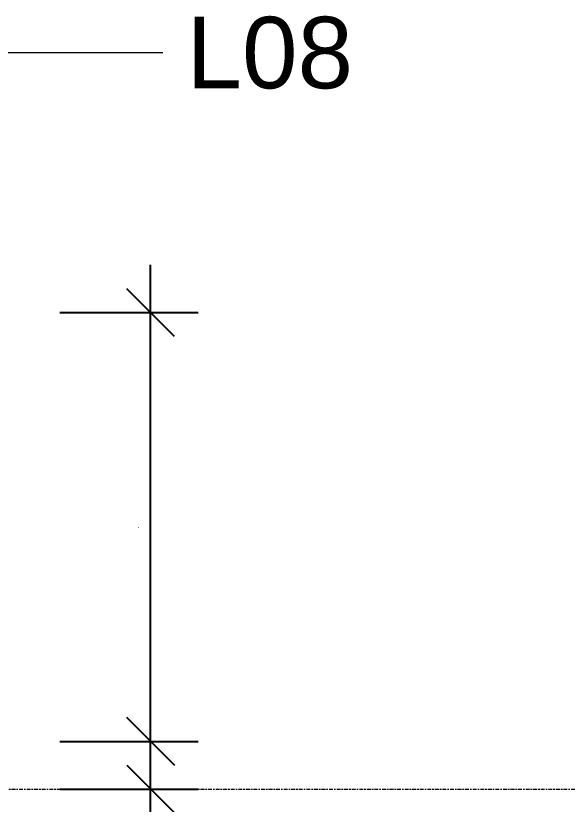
# Model space of a CAD drawing. Header units: millimetres. Extents: x -1379 to 1385823, y -4884429 to 548763.
# Drawn here: x 622091 to 624407, y -2295910 to -2292600 of the extents above; entities that cross this region are included whole.
import ezdxf

# ---------------------------------------------------------------- set-up
doc = ezdxf.new("R2010")
doc.units = ezdxf.units.MM
doc.linetypes.add('Centre', pattern=[31.75, 6.35, -4.7625, 15.875, -4.7625])
doc.layers.add('000 - D I M', color=7, linetype='Continuous')
doc.layers.add('A-FLOR-LEVL', color=7, linetype='Continuous', lineweight=9)
doc.layers.add('G-ANNO-TEXT', color=7, linetype='Continuous', lineweight=9)
doc.styles.add('ARIAL', font='arial.ttf')
doc.styles.add('Arial_2', font='arial.ttf', dxfattribs={"height": 3})
doc.dimstyles.new('DPA-DIM-3_0_T-T', dxfattribs={"dimscale": 304.8, "dimtxt": 306.07782, "dimasz": 0.656168, "dimexe": 0.656168, "dimexo": 0.0625, "dimgap": 0.164042, "dimtad": 1, "dimdec": 0, "dimzin": 0, "dimdsep": 46, "dimtxsty": 'Arial_2', "dimblk1": 'OBLIQUE', "dimblk2": 'OBLIQUE', "dimsah": 1, "dimcen": 0.09, "dimdle": 0.656168, "dimclrd": 7, "dimclre": 7, "dimclrt": 7, "dimadec": 8, "dimazin": 0, "dimtfac": 1, "dimtdec": 4, "dimtix": 1, "dimtmove": 0, "dimatfit": 3, "dimfxl": 1.312336, "dimfxlon": 1, "dimtvp": 1, "dimtolj": 1, "dimtzin": 0, "dimarcsym": 2})
doc.dimstyles.new('DPA-DIM-3_0_T-T_1', dxfattribs={"dimscale": 304.8, "dimtxt": 306.07782, "dimasz": 0.656168, "dimexe": 0.656168, "dimexo": 0.0625, "dimgap": 0.164042, "dimtad": 1, "dimdec": 0, "dimzin": 0, "dimdsep": 46, "dimtxsty": 'Arial_2', "dimblk1": 'OBLIQUE', "dimblk2": 'OBLIQUE', "dimsah": 1, "dimcen": 0.09, "dimdle": 0.656168, "dimclrd": 7, "dimclre": 7, "dimclrt": 7, "dimadec": 8, "dimazin": 0, "dimtfac": 1, "dimtdec": 4, "dimtix": 1, "dimtmove": 1, "dimatfit": 3, "dimfxl": 1.312336, "dimfxlon": 1, "dimtvp": 1, "dimtolj": 1, "dimtzin": 0, "dimarcsym": 2})

# ---------------------------------------------------------------- blocks, each defined once
blk = doc.blocks.new('_Oblique')
at = {"color": 7, "linetype": 'ByBlock', "lineweight": -2}
blk.add_line((-0.5, -0.5), (0.5, 0.5), dxfattribs=at)
blk = doc.blocks.new('*D1908')
at = {"layer": '000 - D I M', "color": 7, "lineweight": -2, "transparency": 16777216}
for p, q in [((622657.7, -2296046), (622657.7, -2295446)), ((622276.8, -2295646), (622857.7, -2295646)), ((622276.8, -2295846), (622857.7, -2295846)), ((622657.7, -2296263.8), (622657.7, -2295846)), ((622457.7, -2296263.8), (622657.7, -2296263.8))]:
    blk.add_line(p, q, dxfattribs=at)
at = {"layer": 'Defpoints', "color": 7, "transparency": 16777216}
for p in [(622257.7, -2295646), (622657.7, -2295646), (622257.7, -2295846)]:
    blk.add_point(p, dxfattribs=at)
at = {"layer": '000 - D I M', "color": 7, "lineweight": -2, "transparency": 16777216, "xscale": 200, "yscale": 200, "zscale": 200}
for p, rotation in [((622657.7, -2295646), 90), ((622657.7, -2295846), 270)]:
    blk.add_blockref('_Oblique', p, dxfattribs=dict(at, rotation=rotation))
at = {"layer": '000 - D I M', "color": 7, "transparency": 16777216, "insert": (622402.4, -2296627.2), "char_height": 3, "width": 830.648, "attachment_point": 1, "rotation": 90, "line_spacing_factor": 0.941778, "style": 'Arial_2'}
blk.add_mtext('\\A1;200', dxfattribs=at)
blk = doc.blocks.new('*D1909')
at = {"layer": '000 - D I M', "color": 7, "lineweight": -2, "transparency": 16777216}
for p, q in [((622657.7, -2295846), (622657.7, -2293646)), ((622276.8, -2293846), (622857.7, -2293846)), ((622276.8, -2295646), (622857.7, -2295646))]:
    blk.add_line(p, q, dxfattribs=at)
at = {"layer": 'Defpoints', "color": 7, "transparency": 16777216}
for p in [(622257.7, -2293846), (622657.7, -2293846), (622257.7, -2295646)]:
    blk.add_point(p, dxfattribs=at)
at = {"layer": '000 - D I M', "color": 7, "lineweight": -2, "transparency": 16777216, "xscale": 200, "yscale": 200, "zscale": 200}
for p, rotation in [((622657.7, -2293846), 90), ((622657.7, -2295646), 270)]:
    blk.add_blockref('_Oblique', p, dxfattribs=dict(at, rotation=rotation))
at = {"layer": '000 - D I M', "color": 7, "transparency": 16777216, "insert": (622606.2, -2294746), "char_height": 3, "width": 1107.531, "attachment_point": 5, "rotation": 90, "style": 'Arial_2'}
blk.add_mtext('\\A1;1800', dxfattribs=at)

msp = doc.modelspace()

# ---------------------------------------------------------------- linework, layer by layer
at = {"layer": 'A-FLOR-LEVL', "color": 7, "linetype": 'Centre'}
msp.add_line((601234.6, -2295846), (631213.7, -2295846), dxfattribs=at)
at = {"layer": 'G-ANNO-TEXT', "color": 7}
for p, q in [((621413.2, -2292754.6), (622642.4, -2292754.6)), ((622642.4, -2292754.6), (622708.5, -2292754.6))]:
    msp.add_line(p, q, dxfattribs=at)

# ---------------------------------------------------------------- texts
at = {"layer": 'G-ANNO-TEXT', "color": 7, "insert": (622808.5, -2292604.6), "char_height": 300, "width": 865.822, "attachment_point": 1, "style": 'ARIAL'}
msp.add_mtext('L08', dxfattribs=at)

# ---------------------------------------------------------------- dimensions: what is measured, and where the dimension line sits
at = {"layer": '000 - D I M', "color": 7}
dim = msp.add_linear_dim(base=(622657.7, -2293846), p1=(622257.7, -2295646), p2=(622257.7, -2293846), angle=90, dimstyle='DPA-DIM-3_0_T-T', override={"dimpost": '<>', "dimclrd": 7, "dimclre": 7, "dimclrt": 7, "dimfxl": 1800}, dxfattribs=at)
dim.commit()
dim.dimension.update_dxf_attribs({"geometry": '*D1909', "text_midpoint": (622606.2, -2294746)})
dim = msp.add_linear_dim(base=(622657.7, -2295646), p1=(622257.7, -2295846), p2=(622257.7, -2295646), angle=90, dimstyle='DPA-DIM-3_0_T-T_1', override={"dimpost": '<>', "dimclrd": 7, "dimclre": 7, "dimclrt": 7, "dimfxl": 200}, dxfattribs=at)
dim.commit()
dim.dimension.update_dxf_attribs({"geometry": '*D1908', "text_midpoint": (622418.3, -2296263.8), "dimtype": 160, "text_rotation": 90})

doc.saveas('drawing.dxf')
